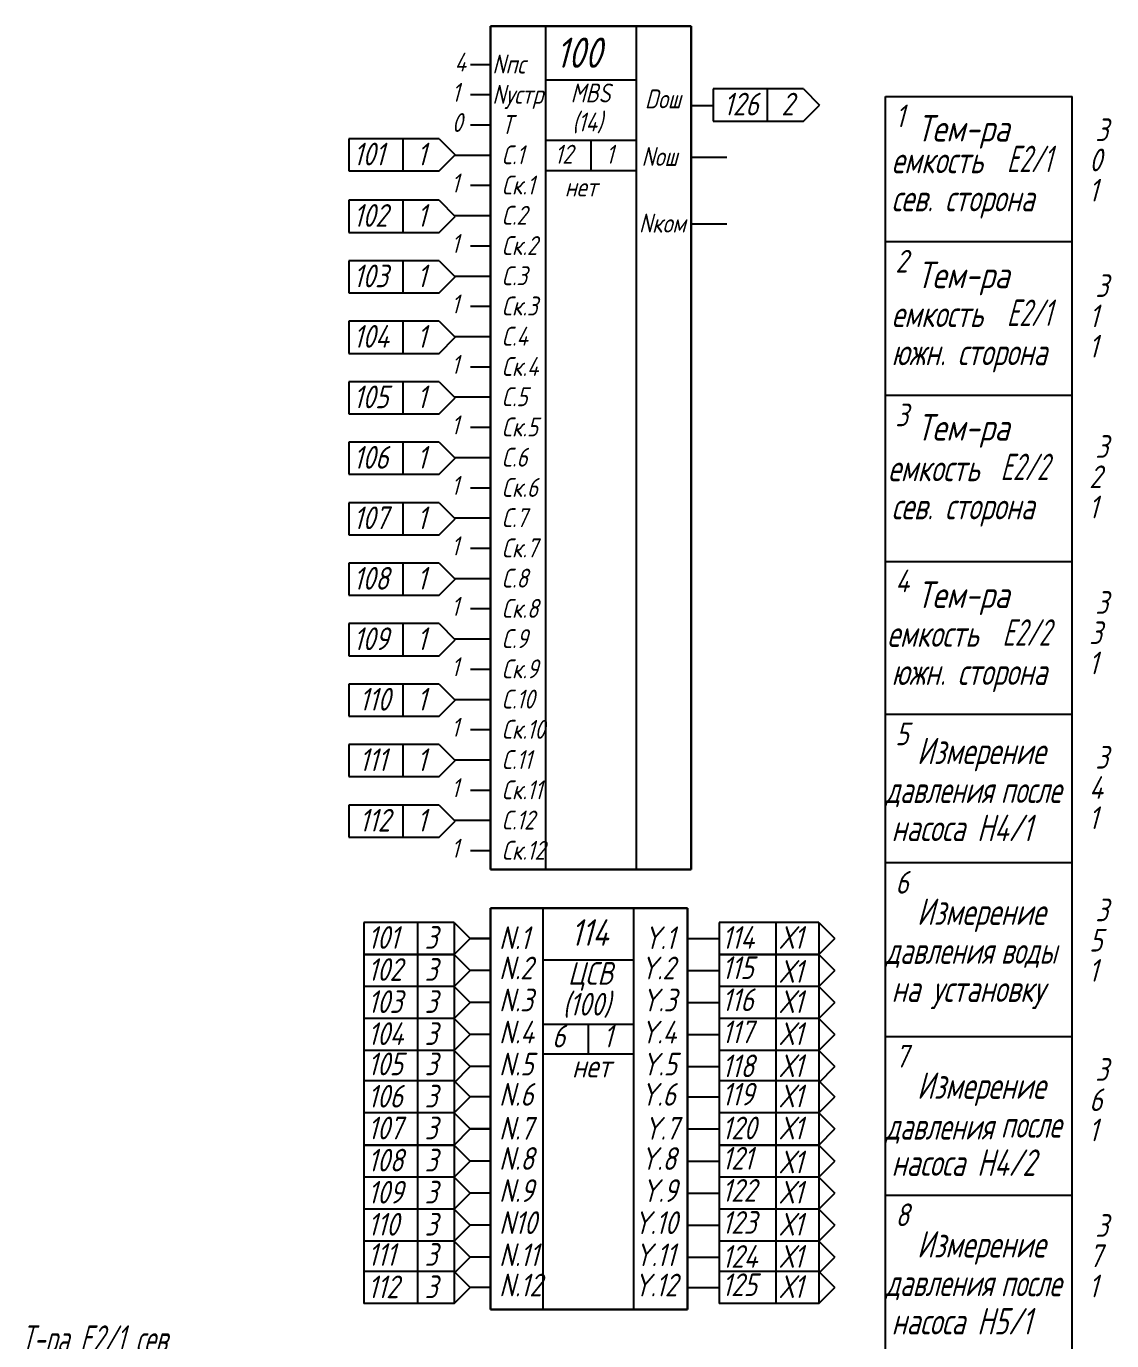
# Model space of a CAD drawing. Header units: millimetres. Extents: x -1319 to 705, y 574 to 3169.
# Drawn here: x -111.2 to 32.3, y 1139.8 to 1313.7 of the extents above; entities that cross this region are included whole.
import ezdxf

# ---------------------------------------------------------------- set-up
doc = ezdxf.new("R2010")
doc.units = ezdxf.units.MM
doc.layers.add('Текст', color=7, linetype='Continuous', lineweight=50)
doc.styles.add('GOST тип А', font='GOST_A.TTF', dxfattribs={"oblique": 15})

msp = doc.modelspace()

# ---------------------------------------------------------------- linework, layer by layer
at = {"color": 7, "lineweight": 30}
for p, q in [((-49.81, 1313.66), (-23.31, 1313.66)), ((-49.81, 1313.66), (-49.81, 1202.13)), ((-23.31, 1313.66), (-23.31, 1202.13)), ((-49.81, 1202.13), (-23.31, 1202.13)), ((-49.82, 1197.01), (-23.77, 1197.01)), ((-49.82, 1197.01), (-49.82, 1143.93)), ((-23.77, 1197.01), (-23.77, 1143.93)), ((-49.82, 1143.93), (-23.77, 1143.93))]:
    msp.add_line(p, q, dxfattribs=at)
at = {"color": 7}
for p, q in [((-42.57, 1313.66), (-42.57, 1202.13)), ((-30.57, 1313.66), (-30.57, 1202.13)), ((-49.81, 1308.58), (-52.49, 1308.58)), ((-42.57, 1306.58), (-30.57, 1306.58)), ((-49.81, 1304.58), (-52.49, 1304.58)), ((-8.44, 1305.37), (-20.38, 1305.37)), ((-20.38, 1305.37), (-20.38, 1301.13)), ((-13.25, 1305.37), (-13.25, 1301.13)), ((-13.25, 1305.37), (-13.25, 1301.13)), ((-8.44, 1305.37), (-6.32, 1303.25)), ((2.4, 1058.96), (2.4, 1304.36)), ((2.4, 1304.36), (27.1, 1304.36)), ((27.1, 1058.96), (27.1, 1304.36)), ((-23.31, 1303.18), (-20.38, 1303.18)), ((-8.44, 1301.13), (-6.32, 1303.25)), ((-20.38, 1301.13), (-8.44, 1301.13)), ((-49.81, 1300.58), (-52.49, 1300.58)), ((-56.62, 1298.77), (-68.57, 1298.77)), ((-68.57, 1298.77), (-68.57, 1294.52)), ((-61.43, 1298.77), (-61.43, 1294.52)), ((-61.43, 1298.77), (-61.43, 1294.52)), ((-56.62, 1298.77), (-54.5, 1296.64)), ((-42.57, 1298.58), (-30.57, 1298.58)), ((-36.57, 1298.58), (-36.57, 1294.58)), ((-56.62, 1294.52), (-54.5, 1296.64)), ((-49.81, 1296.58), (-54.57, 1296.58)), ((-23.31, 1296.37), (-18.57, 1296.37)), ((-68.57, 1294.52), (-56.62, 1294.52)), ((-42.57, 1294.58), (-30.57, 1294.58)), ((-49.81, 1292.58), (-52.49, 1292.58)), ((-56.62, 1290.64), (-68.57, 1290.64)), ((-68.57, 1290.64), (-68.57, 1286.4)), ((-61.43, 1290.64), (-61.43, 1286.4)), ((-61.43, 1290.64), (-61.43, 1286.4)), ((-56.62, 1290.64), (-54.5, 1288.52)), ((-56.62, 1286.4), (-54.5, 1288.52)), ((-49.81, 1288.58), (-54.57, 1288.58)), ((-23.31, 1287.55), (-18.57, 1287.55)), ((-68.57, 1286.4), (-56.62, 1286.4)), ((27.1, 1285.15), (2.4, 1285.15)), ((-49.81, 1284.58), (-52.49, 1284.58)), ((-56.62, 1282.64), (-68.57, 1282.64)), ((-68.57, 1282.64), (-68.57, 1278.4)), ((-61.43, 1282.64), (-61.43, 1278.4)), ((-61.43, 1282.64), (-61.43, 1278.4)), ((-56.62, 1282.64), (-54.5, 1280.52)), ((-56.62, 1278.4), (-54.5, 1280.52)), ((-49.81, 1280.58), (-54.57, 1280.58)), ((-68.57, 1278.4), (-56.62, 1278.4)), ((-49.81, 1276.58), (-52.49, 1276.58)), ((-56.62, 1274.64), (-68.57, 1274.64)), ((-68.57, 1274.64), (-68.57, 1270.4)), ((-61.43, 1274.64), (-61.43, 1270.4)), ((-61.43, 1274.64), (-61.43, 1270.4)), ((-56.62, 1274.64), (-54.5, 1272.52)), ((-56.62, 1270.4), (-54.5, 1272.52)), ((-49.81, 1272.58), (-54.57, 1272.58)), ((-68.57, 1270.4), (-56.62, 1270.4)), ((-49.81, 1268.58), (-52.49, 1268.58)), ((-56.62, 1266.64), (-68.57, 1266.64)), ((-68.57, 1266.64), (-68.57, 1262.4)), ((-61.43, 1266.64), (-61.43, 1262.4)), ((-61.43, 1266.64), (-61.43, 1262.4)), ((-56.62, 1266.64), (-54.5, 1264.52)), ((-56.62, 1262.4), (-54.5, 1264.52)), ((-49.81, 1264.58), (-54.57, 1264.58)), ((27.1, 1264.8), (2.4, 1264.8)), ((-68.57, 1262.4), (-56.62, 1262.4)), ((-49.81, 1260.58), (-52.49, 1260.58)), ((-56.62, 1258.64), (-68.57, 1258.64)), ((-68.57, 1258.64), (-68.57, 1254.4)), ((-61.43, 1258.64), (-61.43, 1254.4)), ((-61.43, 1258.64), (-61.43, 1254.4)), ((-56.62, 1258.64), (-54.5, 1256.52)), ((-56.62, 1254.4), (-54.5, 1256.52)), ((-49.81, 1256.58), (-54.57, 1256.58)), ((-68.57, 1254.4), (-56.62, 1254.4)), ((-49.81, 1252.58), (-52.49, 1252.58)), ((-56.62, 1250.64), (-68.57, 1250.64)), ((-68.57, 1250.64), (-68.57, 1246.4)), ((-61.43, 1250.64), (-61.43, 1246.4)), ((-61.43, 1250.64), (-61.43, 1246.4)), ((-56.62, 1250.64), (-54.5, 1248.52)), ((-56.62, 1246.4), (-54.5, 1248.52)), ((-49.81, 1248.58), (-54.57, 1248.58)), ((-68.57, 1246.4), (-56.62, 1246.4)), ((-49.81, 1244.58), (-52.49, 1244.58)), ((-56.62, 1242.64), (-68.57, 1242.64)), ((-68.57, 1242.64), (-68.57, 1238.4)), ((-61.43, 1242.64), (-61.43, 1238.4)), ((-61.43, 1242.64), (-61.43, 1238.4)), ((-56.62, 1242.64), (-54.5, 1240.52)), ((27.1, 1242.84), (2.4, 1242.84)), ((-56.62, 1238.4), (-54.5, 1240.52)), ((-49.81, 1240.58), (-54.57, 1240.58)), ((-68.57, 1238.4), (-56.62, 1238.4)), ((-49.81, 1236.58), (-52.49, 1236.58)), ((-56.62, 1234.64), (-68.57, 1234.64)), ((-68.57, 1234.64), (-68.57, 1230.4)), ((-61.43, 1234.64), (-61.43, 1230.4)), ((-61.43, 1234.64), (-61.43, 1230.4)), ((-56.62, 1234.64), (-54.5, 1232.52)), ((-56.62, 1230.4), (-54.5, 1232.52)), ((-49.81, 1232.58), (-54.57, 1232.58)), ((-68.57, 1230.4), (-56.62, 1230.4)), ((-49.81, 1228.58), (-52.49, 1228.58)), ((-56.62, 1226.64), (-68.57, 1226.64)), ((-68.57, 1226.64), (-68.57, 1222.4)), ((-61.43, 1226.64), (-61.43, 1222.4)), ((-61.43, 1226.64), (-61.43, 1222.4)), ((-56.62, 1226.64), (-54.5, 1224.52)), ((-56.62, 1222.4), (-54.5, 1224.52)), ((-49.81, 1224.58), (-54.57, 1224.58)), ((-68.57, 1222.4), (-56.62, 1222.4)), ((27.1, 1222.61), (2.4, 1222.61)), ((-49.81, 1220.58), (-52.49, 1220.58)), ((-56.62, 1218.64), (-68.57, 1218.64)), ((-68.57, 1218.64), (-68.57, 1214.4)), ((-61.43, 1218.64), (-61.43, 1214.4)), ((-61.43, 1218.64), (-61.43, 1214.4)), ((-56.62, 1218.64), (-54.5, 1216.52)), ((-56.62, 1214.4), (-54.5, 1216.52)), ((-49.81, 1216.58), (-54.57, 1216.58)), ((-68.57, 1214.4), (-56.62, 1214.4)), ((-49.81, 1212.58), (-52.49, 1212.58)), ((-56.62, 1210.64), (-68.57, 1210.64)), ((-68.57, 1210.64), (-68.57, 1206.4)), ((-61.43, 1210.64), (-61.43, 1206.4)), ((-61.43, 1210.64), (-61.43, 1206.4)), ((-56.62, 1210.64), (-54.5, 1208.52)), ((-56.62, 1206.4), (-54.5, 1208.52)), ((-49.81, 1208.58), (-54.57, 1208.58)), ((-68.57, 1206.4), (-56.62, 1206.4)), ((-49.81, 1204.58), (-52.49, 1204.58)), ((26.12, 1202.98), (2.4, 1202.98)), ((27.1, 1202.98), (2.4, 1202.98)), ((-42.92, 1197.01), (-42.92, 1143.93)), ((-30.92, 1197.01), (-30.92, 1143.93)), ((-54.62, 1195.13), (-66.57, 1195.13)), ((-66.57, 1195.13), (-66.57, 1190.89)), ((-59.5, 1195.13), (-59.5, 1190.64)), ((-54.62, 1195.13), (-52.5, 1193.01)), ((-54.62, 1195.13), (-54.62, 1190.89)), ((-6.42, 1195.13), (-19.59, 1195.13)), ((-19.59, 1195.13), (-19.59, 1190.89)), ((-12.09, 1195.13), (-12.09, 1190.64)), ((-6.42, 1195.13), (-4.3, 1193.01)), ((-6.42, 1195.13), (-6.42, 1190.89)), ((-54.62, 1190.89), (-52.5, 1193.01)), ((-49.82, 1193.01), (-52.5, 1193.01)), ((-52.5, 1193.01), (-49.82, 1193.01)), ((-23.77, 1193.01), (-19.59, 1193.01)), ((-6.42, 1190.89), (-4.3, 1193.01)), ((-66.57, 1190.89), (-54.62, 1190.89)), ((-54.62, 1190.89), (-66.57, 1190.89)), ((-66.57, 1190.89), (-66.57, 1186.64)), ((-59.5, 1190.89), (-59.5, 1186.64)), ((-54.62, 1190.89), (-52.5, 1188.77)), ((-54.62, 1190.89), (-54.62, 1186.64)), ((-42.92, 1190.16), (-30.92, 1190.16)), ((-19.59, 1190.89), (-6.42, 1190.89)), ((-6.42, 1190.89), (-19.59, 1190.89)), ((-19.59, 1190.89), (-19.59, 1186.64)), ((-12.09, 1190.89), (-12.09, 1186.64)), ((-6.42, 1190.89), (-4.3, 1188.77)), ((-6.42, 1190.89), (-6.42, 1186.64)), ((-54.62, 1186.64), (-52.5, 1188.77)), ((-49.82, 1188.77), (-52.5, 1188.77)), ((-23.77, 1188.77), (-19.59, 1188.77)), ((-6.42, 1186.64), (-4.3, 1188.77)), ((-54.62, 1186.64), (-66.57, 1186.64)), ((-66.57, 1186.64), (-66.57, 1182.4)), ((-59.5, 1186.64), (-59.5, 1182.4)), ((-54.62, 1186.64), (-52.5, 1184.52)), ((-54.62, 1186.64), (-54.62, 1182.4)), ((-6.42, 1186.64), (-19.59, 1186.64)), ((-19.59, 1186.64), (-19.59, 1182.4)), ((-12.09, 1186.64), (-12.09, 1182.4)), ((-6.42, 1186.64), (-4.3, 1184.52)), ((-6.42, 1186.64), (-6.42, 1182.4)), ((-54.62, 1182.4), (-52.5, 1184.52)), ((-49.82, 1184.52), (-52.5, 1184.52)), ((-23.77, 1184.52), (-19.59, 1184.52)), ((-6.42, 1182.4), (-4.3, 1184.52)), ((-54.62, 1182.4), (-66.57, 1182.4)), ((-66.57, 1182.4), (-66.57, 1178.16)), ((-59.5, 1182.4), (-59.5, 1178.16)), ((-54.62, 1182.4), (-52.5, 1180.28)), ((-54.62, 1182.4), (-54.62, 1178.16)), ((-6.42, 1182.4), (-19.59, 1182.4)), ((-19.59, 1182.4), (-19.59, 1178.16)), ((-12.09, 1182.4), (-12.09, 1178.16)), ((-6.42, 1182.4), (-4.3, 1180.28)), ((-6.42, 1182.4), (-6.42, 1178.16)), ((-42.92, 1181.67), (-30.92, 1181.67)), ((-36.92, 1181.67), (-36.92, 1177.67)), ((-54.62, 1178.16), (-52.5, 1180.28)), ((-49.82, 1180.28), (-52.5, 1180.28)), ((-23.77, 1180.28), (-19.59, 1180.28)), ((-6.42, 1178.16), (-4.3, 1180.28)), ((26.12, 1179.97), (2.4, 1179.97)), ((27.1, 1179.97), (2.4, 1179.97)), ((-54.62, 1178.16), (-66.57, 1178.16)), ((-66.57, 1178.16), (-66.57, 1173.92)), ((-59.5, 1178.16), (-59.5, 1173.92)), ((-54.62, 1178.16), (-52.5, 1176.04)), ((-54.62, 1178.16), (-54.62, 1173.92)), ((-42.92, 1177.72), (-30.92, 1177.72)), ((-6.42, 1178.16), (-19.59, 1178.16)), ((-19.59, 1178.16), (-19.59, 1173.92)), ((-12.09, 1178.16), (-12.09, 1173.92)), ((-6.42, 1178.16), (-4.3, 1176.04)), ((-6.42, 1178.16), (-6.42, 1173.92)), ((-54.62, 1173.92), (-52.5, 1176.04)), ((-49.82, 1176.04), (-52.5, 1176.04)), ((-23.77, 1176.04), (-19.59, 1176.04)), ((-6.42, 1173.92), (-4.3, 1176.04)), ((-54.62, 1174.16), (-66.57, 1174.16)), ((-66.57, 1174.16), (-66.57, 1169.92)), ((-59.5, 1174.16), (-59.5, 1169.92)), ((-54.62, 1174.16), (-52.5, 1172.04)), ((-54.62, 1174.16), (-54.62, 1169.92)), ((-6.42, 1174.16), (-19.59, 1174.16)), ((-19.59, 1174.16), (-19.59, 1169.92)), ((-12.09, 1174.16), (-12.09, 1169.92)), ((-6.42, 1174.16), (-4.3, 1172.04)), ((-6.42, 1174.16), (-6.42, 1169.92)), ((-54.62, 1169.92), (-52.5, 1172.04)), ((-49.82, 1172.04), (-52.5, 1172.04)), ((-23.77, 1172.04), (-19.59, 1172.04)), ((-6.42, 1169.92), (-4.3, 1172.04)), ((-54.62, 1169.92), (-66.57, 1169.92)), ((-54.62, 1169.92), (-66.57, 1169.92)), ((-66.57, 1169.92), (-66.57, 1165.67)), ((-59.5, 1169.92), (-59.5, 1165.43)), ((-54.62, 1169.92), (-52.5, 1167.8)), ((-54.62, 1169.92), (-54.62, 1165.67)), ((-6.42, 1169.92), (-19.59, 1169.92)), ((-6.42, 1169.92), (-19.59, 1169.92)), ((-19.59, 1169.92), (-19.59, 1165.67)), ((-12.09, 1169.92), (-12.09, 1165.43)), ((-6.42, 1169.92), (-4.3, 1167.8)), ((-6.42, 1169.92), (-6.42, 1165.67)), ((-54.62, 1165.67), (-52.5, 1167.8)), ((-49.82, 1167.8), (-52.5, 1167.8)), ((-52.5, 1167.8), (-49.82, 1167.8)), ((-23.77, 1167.8), (-19.59, 1167.8)), ((-6.42, 1165.67), (-4.3, 1167.8)), ((-66.57, 1165.67), (-54.62, 1165.67)), ((-54.62, 1165.67), (-66.57, 1165.67)), ((-66.57, 1165.67), (-66.57, 1161.43)), ((-59.5, 1165.67), (-59.5, 1161.43)), ((-54.62, 1165.67), (-52.5, 1163.55)), ((-54.62, 1165.67), (-54.62, 1161.43)), ((-19.59, 1165.67), (-6.42, 1165.67)), ((-6.42, 1165.67), (-19.59, 1165.67)), ((-19.59, 1165.67), (-19.59, 1161.43)), ((-12.09, 1165.67), (-12.09, 1161.43)), ((-6.42, 1165.67), (-4.3, 1163.55)), ((-6.42, 1165.67), (-6.42, 1161.43)), ((-54.62, 1161.43), (-52.5, 1163.55)), ((-49.82, 1163.55), (-52.5, 1163.55)), ((-23.77, 1163.55), (-19.59, 1163.55)), ((-6.42, 1161.43), (-4.3, 1163.55)), ((-54.62, 1161.43), (-66.57, 1161.43)), ((-66.57, 1161.43), (-66.57, 1157.19)), ((-59.5, 1161.43), (-59.5, 1157.19)), ((-54.62, 1161.43), (-52.5, 1159.31)), ((-54.62, 1161.43), (-54.62, 1157.19)), ((-6.42, 1161.43), (-19.59, 1161.43)), ((-19.59, 1161.43), (-19.59, 1157.19)), ((-12.09, 1161.43), (-12.09, 1157.19)), ((-6.42, 1161.43), (-4.3, 1159.31)), ((-6.42, 1161.43), (-6.42, 1157.19)), ((-54.62, 1157.19), (-52.5, 1159.31)), ((-49.82, 1159.31), (-52.5, 1159.31)), ((-23.77, 1159.31), (-19.59, 1159.31)), ((-6.42, 1157.19), (-4.3, 1159.31)), ((26.12, 1158.99), (2.4, 1158.99)), ((27.1, 1158.99), (2.4, 1158.99)), ((-54.62, 1157.19), (-66.57, 1157.19)), ((-66.57, 1157.19), (-66.57, 1152.95)), ((-59.5, 1157.19), (-59.5, 1152.95)), ((-54.62, 1157.19), (-52.5, 1155.07)), ((-54.62, 1157.19), (-54.62, 1152.95)), ((-6.42, 1157.19), (-19.59, 1157.19)), ((-19.59, 1157.19), (-19.59, 1152.95)), ((-12.09, 1157.19), (-12.09, 1152.95)), ((-6.42, 1157.19), (-4.3, 1155.07)), ((-6.42, 1157.19), (-6.42, 1152.95)), ((-54.62, 1152.95), (-52.5, 1155.07)), ((-49.82, 1155.07), (-52.5, 1155.07)), ((-23.77, 1155.07), (-19.59, 1155.07)), ((-6.42, 1152.95), (-4.3, 1155.07)), ((-54.62, 1152.95), (-66.57, 1152.95)), ((-66.57, 1152.95), (-66.57, 1148.7)), ((-59.5, 1152.95), (-59.5, 1148.7)), ((-54.62, 1152.95), (-52.5, 1150.82)), ((-54.62, 1152.95), (-54.62, 1148.7)), ((-6.42, 1152.95), (-19.59, 1152.95)), ((-19.59, 1152.95), (-19.59, 1148.7)), ((-12.09, 1152.95), (-12.09, 1148.7)), ((-6.42, 1152.95), (-4.3, 1150.82)), ((-6.42, 1152.95), (-6.42, 1148.7)), ((-54.62, 1148.7), (-52.5, 1150.82)), ((-49.82, 1150.82), (-52.5, 1150.82)), ((-23.77, 1150.82), (-19.59, 1150.82)), ((-6.42, 1148.7), (-4.3, 1150.82)), ((-54.62, 1148.95), (-66.57, 1148.95)), ((-66.57, 1148.95), (-66.57, 1144.7)), ((-59.5, 1148.95), (-59.5, 1144.7)), ((-54.62, 1148.95), (-52.5, 1146.82)), ((-54.62, 1148.95), (-54.62, 1144.7)), ((-6.42, 1148.95), (-19.59, 1148.95)), ((-19.59, 1148.95), (-19.59, 1144.7)), ((-12.09, 1148.95), (-12.09, 1144.7)), ((-6.42, 1148.95), (-4.3, 1146.82)), ((-6.42, 1148.95), (-6.42, 1144.7)), ((-54.62, 1144.7), (-52.5, 1146.82)), ((-49.82, 1146.82), (-52.5, 1146.82)), ((-23.77, 1146.82), (-19.59, 1146.82)), ((-6.42, 1144.7), (-4.3, 1146.82)), ((-54.62, 1144.7), (-66.57, 1144.7)), ((-6.42, 1144.7), (-19.59, 1144.7))]:
    msp.add_line(p, q, dxfattribs=at)

# ---------------------------------------------------------------- texts
at = {"layer": 'Текст', "color": 7, "lineweight": 15, "style": 'GOST тип А', "oblique": 15}
for s, height, p in [('100', 4, (-41.19, 1308.17)), ('4', 2.5, (-54.58, 1307.68)), ('Nпс', 2.5, (-49.59, 1307.41)), ('1', 2.5, (-54.95, 1303.68)), ('Nустр', 2.5, (-49.59, 1303.41)), ('MBS', 2.5, (-39.24, 1303.59)), ('Dош', 2.5, (-29.42, 1302.81)), ('126', 3, (-19, 1301.87)), ('2', 3, (-11.37, 1301.87)), ('(14)', 2.5, (-39.03, 1299.75)), ('1', 3, (3.7, 1300.31)), ('0', 2.5, (-54.93, 1299.68)), ('Т', 2.5, (-48.35, 1299.41)), ('3', 3, (30.16, 1298.48)), ('101', 3, (-67.96, 1295.26)), ('1', 3, (-59.55, 1295.26)), ('С.1', 2.5, (-48.35, 1295.41)), ('12', 2.5, (-41.35, 1295.49)), ('1', 2.5, (-34.57, 1295.49)), ('Nош', 2.5, (-29.86, 1295.19)), ('0', 3, (29.34, 1294.48)), ('1', 2.5, (-55.02, 1291.68)), ('Ск.1', 2.5, (-48.35, 1291.41)), ('нет', 2.5, (-40.01, 1291.15)), ('1', 3, (29.27, 1290.48)), ('102', 3, (-67.96, 1287.14)), ('1', 3, (-59.55, 1287.14)), ('С.2', 2.5, (-48.35, 1287.41)), ('Nком', 2.5, (-30.2, 1286.37)), ('1', 2.5, (-55.02, 1283.68)), ('Ск.2', 2.5, (-48.35, 1283.41)), ('2', 3, (3.7, 1281.09)), ('103', 3, (-67.96, 1279.14)), ('1', 3, (-59.55, 1279.14)), ('С.3', 2.5, (-48.35, 1279.41)), ('3', 3, (30.16, 1277.85)), ('1', 2.5, (-55.02, 1275.68)), ('Ск.3', 2.5, (-48.35, 1275.41)), ('1', 3, (29.34, 1273.85)), ('104', 3, (-67.96, 1271.14)), ('1', 3, (-59.55, 1271.14)), ('С.4', 2.5, (-48.35, 1271.41)), ('1', 3, (29.27, 1269.85)), ('1', 2.5, (-55.02, 1267.68)), ('Ск.4', 2.5, (-48.35, 1267.41)), ('105', 3, (-67.96, 1263.14)), ('1', 3, (-59.55, 1263.14)), ('С.5', 2.5, (-48.35, 1263.41)), ('3', 3, (3.7, 1260.75)), ('1', 2.5, (-55.02, 1259.68)), ('Ск.5', 2.5, (-48.35, 1259.41)), ('3', 3, (30.16, 1256.57)), ('106', 3, (-67.96, 1255.14)), ('1', 3, (-59.55, 1255.14)), ('С.6', 2.5, (-48.35, 1255.41)), ('2', 3, (29.34, 1252.57)), ('1', 2.5, (-55.02, 1251.68)), ('Ск.6', 2.5, (-48.35, 1251.41)), ('1', 3, (29.27, 1248.57)), ('107', 3, (-67.96, 1247.14)), ('1', 3, (-59.55, 1247.14)), ('С.7', 2.5, (-48.35, 1247.41)), ('1', 2.5, (-55.02, 1243.68)), ('Ск.7', 2.5, (-48.35, 1243.41)), ('108', 3, (-67.96, 1239.14)), ('1', 3, (-59.55, 1239.14)), ('С.8', 2.5, (-48.35, 1239.41)), ('4', 3, (3.7, 1238.79)), ('1', 2.5, (-55.02, 1235.68)), ('3', 3, (30.16, 1235.94)), ('Ск.8', 2.5, (-48.35, 1235.41)), ('3', 3, (29.34, 1231.94)), ('109', 3, (-67.96, 1231.14)), ('1', 3, (-59.55, 1231.14)), ('С.9', 2.5, (-48.35, 1231.41)), ('1', 2.5, (-55.02, 1227.68)), ('Ск.9', 2.5, (-48.35, 1227.41)), ('1', 3, (29.27, 1227.94)), ('110', 3, (-67.18, 1223.14)), ('1', 3, (-59.55, 1223.14)), ('С.10', 2.5, (-48.35, 1223.41)), ('1', 2.5, (-55.02, 1219.68)), ('Ск.10', 2.5, (-48.35, 1219.41)), ('5', 3, (3.7, 1218.56)), ('111', 3, (-67.18, 1215.14)), ('1', 3, (-59.55, 1215.14)), ('С.11', 2.5, (-48.35, 1215.41)), ('3', 3, (30.16, 1215.46)), ('1', 2.5, (-55.02, 1211.68)), ('Ск.11', 2.5, (-48.35, 1211.41)), ('4', 3, (29.34, 1211.46)), ('1', 3, (29.27, 1207.46)), ('112', 3, (-67.18, 1207.14)), ('1', 3, (-59.55, 1207.14)), ('С.12', 2.5, (-48.35, 1207.41)), ('1', 2.5, (-55.02, 1203.68)), ('Ск.12', 2.5, (-48.35, 1203.41)), ('6', 3, (3.7, 1198.93)), ('3', 3, (30.16, 1195.27)), ('101', 3, (-66.05, 1191.63)), ('3', 3, (-58.54, 1191.63)), ('N.1', 3, (-48.7, 1191.59)), ('114', 3.5, (-39.2, 1192.03)), ('Y.1', 3, (-29.55, 1191.59)), ('114', 3, (-19.22, 1191.63)), ('Х1', 3, (-11.6, 1191.63)), ('5', 3, (29.34, 1191.27)), ('102', 3, (-66.05, 1187.39)), ('3', 3, (-58.54, 1187.39)), ('N.2', 3, (-48.7, 1187.59)), ('ЦСВ', 3, (-39.59, 1186.88)), ('Y.2', 3, (-29.99, 1187.59)), ('115', 3, (-19.22, 1187.63)), ('Х1', 3, (-11.6, 1187.14)), ('1', 3, (29.27, 1187.27)), ('103', 3, (-66.05, 1183.14)), ('3', 3, (-58.54, 1183.14)), ('N.3', 3, (-48.7, 1183.35)), ('(100)', 3, (-40.3, 1182.8)), ('Y.3', 3, (-29.83, 1183.35)), ('116', 3, (-19.22, 1183.39)), ('Х1', 3, (-11.6, 1183.14)), ('104', 3, (-66.05, 1178.9)), ('3', 3, (-58.54, 1178.9)), ('N.4', 3, (-48.7, 1179.11)), ('6', 3, (-41.7, 1178.58)), ('1', 3, (-34.92, 1178.58)), ('Y.4', 3, (-29.98, 1179.11)), ('117', 3, (-19.22, 1179.14)), ('Х1', 3, (-11.6, 1178.9)), ('7', 3, (3.7, 1175.92)), ('105', 3, (-66.05, 1174.9)), ('3', 3, (-58.54, 1174.9)), ('N.5', 3, (-48.7, 1174.87)), ('Y.5', 3, (-29.83, 1174.87)), ('118', 3, (-19.22, 1174.64)), ('Х1', 3, (-11.6, 1174.66)), ('3', 3, (30.16, 1174.16)), ('нет', 3, (-39.05, 1174.61)), ('N.6', 3, (-48.7, 1170.87)), ('Y.6', 3, (-29.98, 1170.87)), ('119', 3, (-19.22, 1170.9)), ('106', 3, (-66.05, 1170.63)), ('3', 3, (-58.54, 1170.63)), ('Х1', 3, (-11.6, 1170.66)), ('6', 3, (29.34, 1170.16)), ('107', 3, (-66.05, 1166.42)), ('3', 3, (-58.54, 1166.42)), ('N.7', 3, (-48.7, 1166.38)), ('Y.7', 3, (-29.55, 1166.38)), ('120', 3, (-19.22, 1166.42)), ('Х1', 3, (-11.6, 1166.42)), ('1', 3, (29.27, 1166.16)), ('108', 3, (-66.05, 1162.17)), ('3', 3, (-58.54, 1162.17)), ('N.8', 3, (-48.7, 1162.39)), ('Y.8', 3, (-29.99, 1162.38)), ('121', 3, (-19.22, 1162.42)), ('Х1', 3, (-11.6, 1161.93)), ('109', 3, (-66.05, 1157.93)), ('3', 3, (-58.54, 1157.93)), ('N.9', 3, (-48.7, 1158.14)), ('Y.9', 3, (-29.83, 1158.14)), ('122', 3, (-19.22, 1158.17)), ('Х1', 3, (-11.6, 1157.93)), ('110', 3, (-66.05, 1153.69)), ('3', 3, (-58.54, 1153.69)), ('N10', 3, (-48.7, 1153.9)), ('Y.10', 3, (-30.88, 1153.9)), ('123', 3, (-19.22, 1153.93)), ('Х1', 3, (-11.6, 1153.69)), ('8', 3, (3.7, 1154.94)), ('3', 3, (30.16, 1153.52)), ('111', 3, (-66.05, 1149.69)), ('3', 3, (-58.54, 1149.69)), ('N.11', 3, (-48.7, 1149.65)), ('Y.11', 3, (-30.73, 1149.65)), ('124', 3, (-19.22, 1149.43)), ('Х1', 3, (-11.6, 1149.44)), ('7', 3, (29.34, 1149.52)), ('112', 3, (-66.05, 1145.41)), ('3', 3, (-58.54, 1145.41)), ('N.12', 3, (-48.7, 1145.65)), ('Y.12', 3, (-30.88, 1145.65)), ('125', 3, (-19.22, 1145.69)), ('Х1', 3, (-11.6, 1145.44)), ('1', 3, (29.27, 1145.52))]:
    msp.add_text(s, height=height, dxfattribs=at).set_placement(p)
at = {"layer": 'Текст', "color": 7, "linetype": 'Continuous', "lineweight": 15, "style": 'GOST тип А', "oblique": 15}
for p in [(6.57, 1298.42), (6.57, 1279.02), (6.57, 1258.86), (6.57, 1236.72)]:
    msp.add_text('Тем-ра', height=3.5, dxfattribs=at).set_placement(p)
for s, width, p in [('Е2/1', 0.8, (18.43, 1294.37)), ('емкость', 0.9, (3.21, 1294.22)), ('сев. сторона', 0.9, (3.2, 1289.18)), ('емкость', 0.9, (3.21, 1273.87)), ('Е2/1', 0.8, (18.43, 1274.02)), ('южн. сторона', 0.9, (3.2, 1268.83)), ('емкость', 0.9, (2.74, 1253.48)), ('Е2/2', 0.8, (17.6, 1253.63)), ('сев. сторона', 0.9, (3.2, 1248.43)), ('Е2/2', 0.8, (17.84, 1231.72)), ('емкость', 0.9, (2.62, 1231.57)), ('южн. сторона', 0.9, (3.2, 1226.53)), ('Измерение', 0.9, (6.57, 1216.06)), ('давления ', 0.85, (2.39, 1210.91)), (' после', 0.85, (16.12, 1210.92)), ('насоса Н4/1', 0.9, (3.2, 1205.87)), ('Измерение', 0.9, (6.57, 1194.79)), ('давления ', 0.85, (2.39, 1189.64)), (' воды', 0.85, (16.12, 1189.65)), ('на установку', 0.9, (3.2, 1184.6)), ('Измерение', 0.9, (6.57, 1171.78)), ('давления ', 0.85, (2.39, 1166.39)), (' после', 0.85, (16.12, 1166.64)), ('насоса Н4/2', 0.9, (3.2, 1161.59)), ('Измерение', 0.9, (6.57, 1150.79)), ('давления ', 0.85, (2.39, 1145.69)), (' после', 0.85, (16.12, 1145.66)), ('насоса Н5/1', 0.9, (3.2, 1140.61))]:
    msp.add_text(s, height=3.5, dxfattribs=dict(at, width=width)).set_placement(p)
at = {"layer": 'Текст', "color": 7, "lineweight": 15, "style": 'GOST тип А', "oblique": 15, "width": 0.8}
msp.add_text('Т-ра Е2/1 сев', height=3.5, dxfattribs=at).set_placement((-111.9, 1138.32))

doc.saveas('drawing.dxf')
